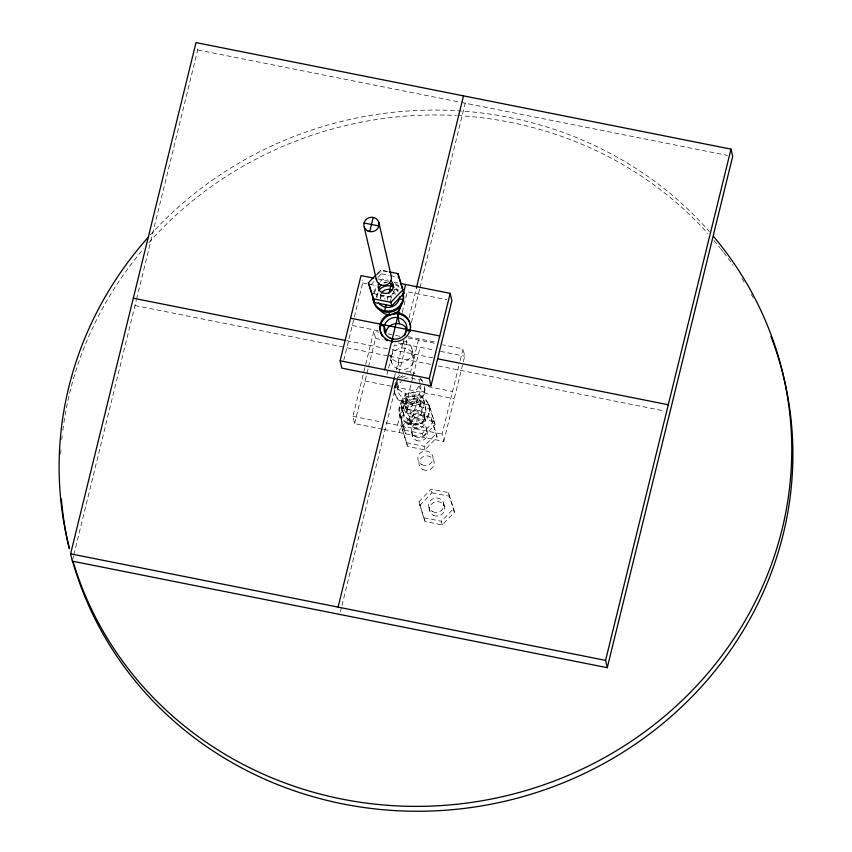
<?xml version="1.0" encoding="UTF-8"?>
<svg xmlns="http://www.w3.org/2000/svg" width="852" height="852" viewBox="0 0 852 852"><rect width="100%" height="100%" fill="white"/><g stroke="black" fill="none" stroke-linecap="round" stroke-linejoin="round"><path stroke-width="0.64" stroke-dasharray="4.26 3.19" d="M380.737 294.909L380.493 296.794A7.657 7.231 -13 0 0 380.759 298.669M72.601 559.87L73.549 555.994M73.868 554.705L136.256 300.373M136.576 299.084L197.696 49.917L197.131 47.478M343.718 360.385L362.718 282.928L362.153 280.489M382.654 429.216L354.634 423.636L352.941 416.319L373.847 331.119L378.938 332.131M354.634 423.636L368.245 368.128M368.565 366.839L375.53 338.436L373.847 331.119M387.255 300.128L388.118 296.592M390.099 302.726L392.421 293.258A11.481 10.842 -13 0 1 395.221 294.196M387.021 374.454L388.278 369.342M388.597 368.064L394.242 345.06A11.481 10.842 -13 0 0 406.436 340.129M402.282 312.258L407.299 291.799L446.789 299.67M394.38 377.606L395.967 371.163M396.286 369.875L403.401 340.832A11.481 10.842 -13 0 1 409.141 358.735A11.481 10.842 -13 0 1 389.833 354.89L391.526 362.207M409.098 317.626L416.372 287.976M340.406 611.853L341.673 606.688M341.993 605.399L407.309 339.128M411.42 322.365L419.642 288.849M419.961 287.561L465.192 103.188M397.522 425.201L405.36 393.251A11.481 10.842 -13 0 0 418.854 385.732M418.428 339.991L410.589 371.941L411.431 375.604M411.995 378.043L412.869 374.497M399.215 432.518L411.25 383.464M411.569 382.165L412.837 376.999M413.145 375.711L420.111 347.307M410.153 413.987L415.371 392.687M410.973 424.85L417.938 396.457M383.933 429.472L443.796 441.4L442.103 434.073L458.887 365.657M460.155 360.492L463.009 348.873L442.625 344.815M443.796 441.4L464.702 356.189L463.009 348.873M377.095 273.758L380.578 270.159L389.247 271.884M370.982 284.632L374.465 281.022M377.947 277.422L381.43 273.822L380.578 270.159M434.232 420.995L422.06 433.604L422.901 437.268L435.084 424.658L434.232 420.995L429.088 404.934L411.772 401.484L399.588 414.093L405.573 433.817L399.556 413.976M400.429 417.757L412.613 405.137L411.772 401.484M401.611 426.714L413.795 414.104L431.123 417.555L436.267 433.615L437.108 437.278L424.935 449.888L407.607 446.437L401.611 426.714L407.607 446.437M402.463 430.377L414.636 417.768L413.795 414.104M424.935 449.888L424.083 446.235L436.267 433.615M418.939 501.743L431.112 489.133L448.44 492.584L453.583 508.644L454.435 512.308L442.252 524.917L424.924 521.467L418.939 501.743L424.924 521.467M419.78 505.406L431.964 492.797L431.112 489.133M442.252 524.917L441.411 521.254L453.583 508.644M391.76 296.858L389.779 296.656A7.657 7.231 -13 0 0 384.39 298.924M197.696 49.917L459.973 102.144M461.273 102.41L727.459 155.415M381.43 273.822L388.853 275.292M390.088 275.547L397.511 277.017M377.585 278.902L389.055 281.192M394.146 282.204L397.969 282.96M362.718 282.928L376.733 285.718M394.561 289.265L400.93 290.532M373.261 293.631L391.824 297.327M352.27 325.528L377.99 330.651M407.991 336.625L436.288 342.259M387.852 333.899L394.22 335.177M395.498 335.422L400.589 336.444M408.236 337.967L434.989 343.292M375.53 338.436L383.176 339.959M398.459 342.994L434.126 350.097M440.495 351.365L464.702 356.189M346.711 340.715L389.652 349.267M392.122 349.757L432.763 357.851M134.989 305.538L388.736 356.072M430.548 364.39L391.334 356.583L390.77 354.144M438.354 365.945L664.773 411.037M428.119 386.606L452.561 391.473M365.082 381.036L454.244 398.789M401.622 401.111L423.913 405.552M412.613 405.137L429.94 408.587L435.084 424.658M399.588 407.693L429.312 413.614M414.636 417.768L431.964 421.218L437.108 437.278M352.941 416.319L380.961 421.9M386.062 422.911L442.103 434.073M404.732 430.153L422.06 433.604M406.766 442.784L424.083 446.235M431.964 492.797L449.281 496.237L454.435 512.308M424.083 517.803L441.411 521.254M429.088 404.934L429.94 408.587M428.78 404.892L429.067 406.116M431.123 417.555L431.964 421.218M448.44 492.584L449.281 496.237M424.53 392.878L424.243 391.654L420.526 390.919L419.397 386.031M411.75 348.085L413.444 355.401M419.78 382.846L418.928 379.193A11.481 10.842 -13 0 1 419.418 381.984M423.721 399.929L425.127 406.031M411.942 353.708L413.625 361.024M424.221 415.275L425.063 418.939M420.004 400.877L421.697 408.193M426.245 427.896L427.086 431.559M443.562 502.925L444.414 506.589M403.401 340.832L405.094 348.159M398.182 362.143L399.865 369.459M424.605 386.595A15.304 14.463 -13 0 1 406.18 404.114L406.766 399.343L405.36 393.251A11.481 10.842 -13 0 1 396.649 381.313M409.61 419.812L410.451 423.476M405.52 405.797L407.213 413.113M411.633 432.433L412.474 436.096M428.961 507.462L429.802 511.125M397.107 381.6L398.235 386.478L394.519 385.732L394.806 386.957M397.021 385.999L398.427 392.101M401.803 406.734L403.209 412.837M394.774 393.23L395.051 394.455M60.705 454.212A367.318 347.094 -13 0 1 61.024 448.897M61.802 439.621A367.318 347.094 -13 0 1 62.207 435.649M62.835 430.377A367.318 347.094 -13 0 1 63.719 423.806M63.911 422.496A367.318 347.094 -13 0 1 143.7 248.635M148.855 242.692A367.318 347.094 -13 0 1 456.406 115.521M457.737 115.595A367.318 347.094 -13 0 1 707.799 233.459M713.869 240.413A367.318 347.094 -13 0 1 719.716 247.495M720.536 248.507A367.318 347.094 -13 0 1 722.965 251.585M723.763 252.618A367.318 347.094 -13 0 1 733.061 265.249M741.858 278.476A367.318 347.094 -13 0 1 745.351 284.121M751.347 294.472A367.318 347.094 -13 0 1 753.264 297.966M150.325 234.907A367.318 347.094 -13 0 1 709.301 231.542M394.199 289.467A7.657 7.231 -13 0 1 380.088 293.855M384.358 282.992A7.657 7.231 -13 0 1 386.329 282.64M380.162 281.394A7.657 7.231 -13 0 1 387.468 279.115M376.967 297.476A11.481 10.842 -13 0 1 378.309 292.907M396.233 289.691A11.481 10.842 -13 0 1 398.129 291.853M380.226 298.179A11.481 10.842 -13 0 1 383.773 294.813M373.613 292.406A15.304 14.463 -13 0 1 376.989 286.922M383.709 282.811A15.304 14.463 -13 0 1 387.639 282.108M395.328 283.641A15.304 14.463 -13 0 1 401.09 288.636M393.496 291.32A7.657 7.231 -13 0 1 395.488 294.515M376.68 297.199A11.481 10.842 -13 0 1 378.032 291.693M395.956 288.477A11.481 10.842 -13 0 1 397.852 290.628M373.9 293.631A15.304 14.463 -13 0 1 377.276 288.146M395.616 284.856A15.304 14.463 -13 0 1 400.621 288.839M377.138 274.908A7.657 7.231 -13 0 1 389.087 272.768M397.884 377.692A11.481 10.842 -13 0 1 399.631 375.349M405.627 372.005A11.481 10.842 -13 0 1 415.052 373.879M406.18 404.114A15.304 14.463 -13 0 1 397.671 381.227M401.622 377.777A15.304 14.463 -13 0 1 405.254 376.137M420.111 379.097A15.304 14.463 -13 0 1 422.635 381.962M420.345 385.296A11.481 10.842 -13 0 1 406.766 399.343A11.481 10.842 -13 0 1 401.036 381.451M404.221 379.108A11.481 10.842 -13 0 1 417.214 380.578M424.637 387.873A15.304 14.463 -13 0 1 403.986 402.389A15.304 14.463 -13 0 1 398.257 379.033M399.205 378.128A15.304 14.463 -13 0 1 403.72 375.359M419.834 377.873A15.304 14.463 -13 0 1 422.358 380.748M405.935 400.248L405.286 402.048A7.657 7.231 -13 0 0 409.343 409.897L411.228 410.472A7.657 7.231 -13 0 0 419.589 406.415L420.238 404.615A7.657 7.231 -13 0 0 416.181 396.766L414.296 396.191A7.657 7.231 -13 0 0 405.935 400.248M407.629 407.565L406.979 409.375A7.657 7.231 -13 0 0 411.037 417.214L412.922 417.789A7.657 7.231 -13 0 0 421.282 413.742L421.932 411.931A7.657 7.231 -13 0 0 417.874 404.093L415.989 403.518A7.657 7.231 -13 0 0 407.629 407.565M421.836 464.702A7.657 7.231 -13 0 0 433.061 457.822A7.657 7.231 -13 0 0 421.41 452.167A7.657 7.231 -13 0 0 421.836 464.702M422.954 469.59A7.657 7.231 -13 0 0 434.19 462.7A7.657 7.231 -13 0 0 422.539 457.045A7.657 7.231 -13 0 0 422.954 469.59M433.498 515.332A7.657 7.231 -13 0 0 444.733 508.442A7.657 7.231 -13 0 0 433.082 502.786A7.657 7.231 -13 0 0 433.498 515.332M432.656 511.669A7.657 7.231 -13 0 0 443.892 504.789A7.657 7.231 -13 0 0 432.241 499.123A7.657 7.231 -13 0 0 432.656 511.669M415.339 436.639A7.657 7.231 -13 0 0 426.564 429.759A7.657 7.231 -13 0 0 414.913 424.104A7.657 7.231 -13 0 0 415.339 436.639M416.181 440.303A7.657 7.231 -13 0 0 427.416 433.423A7.657 7.231 -13 0 0 415.765 427.757A7.657 7.231 -13 0 0 416.181 440.303M414.147 427.683A7.657 7.231 -13 0 0 425.382 420.792A7.657 7.231 -13 0 0 413.731 415.137A7.657 7.231 -13 0 0 414.147 427.683M413.305 424.019A7.657 7.231 -13 0 0 424.541 417.139A7.657 7.231 -13 0 0 412.89 411.473A7.657 7.231 -13 0 0 413.305 424.019M397.075 368.522A11.481 10.842 -13 0 0 413.923 358.191A11.481 10.842 -13 0 0 396.446 349.703A11.481 10.842 -13 0 0 397.075 368.522M408.758 419.152A11.481 10.842 -13 0 0 425.617 408.822A11.481 10.842 -13 0 0 408.14 400.333A11.481 10.842 -13 0 0 408.758 419.152M407.352 413.05A11.481 10.842 -13 0 0 424.2 402.719A11.481 10.842 -13 0 0 406.734 394.231A11.481 10.842 -13 0 0 407.352 413.05M407.245 423.604A15.304 14.463 -13 0 0 429.706 409.833A15.304 14.463 -13 0 0 406.404 398.523A15.304 14.463 -13 0 0 407.245 423.604M406.958 422.39A15.304 14.463 -13 0 0 429.429 408.619A15.304 14.463 -13 0 0 406.127 397.298A15.304 14.463 -13 0 0 406.958 422.39M409.045 420.366A11.481 10.842 -13 0 0 425.893 410.036A11.481 10.842 -13 0 0 408.417 401.548A11.481 10.842 -13 0 0 409.045 420.366"/><path stroke-width="1.28" d="M70.599 553.843L196.013 42.6L730.995 149.132L732.677 156.448L607.263 667.691L72.282 561.159L70.599 553.843L605.58 660.375L607.263 667.691M369.736 231.595L373.219 217.398M400.515 283.471L450.197 293.365L451.88 300.681L430.984 385.892L341.822 368.139L340.129 360.811L361.024 275.611L373.762 278.146M384.635 310.788L386.094 304.856M388.991 293.056L391.313 283.578M384.71 369.693L400.227 306.432M402.762 296.102L405.616 284.483M392.825 338.958L391.963 342.515L391.675 341.29M338.084 607.114L394.38 377.606M404.668 335.677L406.564 327.945M416.372 287.976L463.499 95.861M430.984 385.892L429.291 378.565L450.197 293.365M605.58 660.375L730.995 149.132M389.247 271.884L397.905 273.609L403.891 293.333L391.718 305.943L374.39 302.492L368.405 282.768L376.233 274.663M391.718 305.943L390.866 302.279L403.049 289.669M364.049 223.011L378.906 225.972M399.268 298.807L402.975 299.553M368.405 282.768L373.549 298.828L390.866 302.279M350.577 318.211L439.738 335.965M406.585 330.523L410.302 331.268L410.025 330.043M133.306 298.221L345.401 340.459M437.96 358.884L668.288 404.753M340.129 360.811L429.291 378.565M403.891 293.333L397.905 273.609M378.778 222.223L391.174 275.899A7.657 7.231 -13 0 1 385.104 285.303A7.657 7.231 -13 0 1 376.243 278.583M398.64 312.886L398.054 317.658L399.46 323.76M364.166 226.76L376.563 280.436M385.7 332.184L384.295 326.092L380.578 325.347L380.301 324.133M373.549 298.828L374.39 302.492M770.943 336.327A367.318 347.094 -13 0 1 536.366 792.562A367.318 347.094 -13 0 1 72.644 561.255M69.3 548.464A367.318 347.094 -13 0 1 61.376 499.048M713.593 236.536A367.318 347.094 -13 0 1 591.607 764.478A367.318 347.094 -13 0 1 72.995 561.447M69.449 548.72A367.318 347.094 -13 0 1 148.589 236.845M390.951 280.809A7.657 7.231 -13 0 1 391.728 290.564A7.657 7.231 -13 0 1 381.547 292.385A7.657 7.231 -13 0 1 379.002 282.949M378.938 290.287A7.657 7.231 -13 0 1 381.004 285.047M390.173 283.407A7.657 7.231 -13 0 1 393.88 287.614M385.423 334.069A11.481 10.842 -13 0 1 394.018 323.941A11.481 10.842 -13 0 1 406.574 328.446M394.678 312.609A15.304 14.463 -13 0 1 409.354 332.078A15.304 14.463 -13 0 1 384.39 337.616A15.304 14.463 -13 0 1 389.492 313.76M387.085 340.64A15.304 14.463 -13 0 1 384.998 339.128M382.473 336.252A15.304 14.463 -13 0 1 391.025 314.526A15.304 14.463 -13 0 1 410.696 327.488M401.249 303.301A11.481 10.842 -13 0 1 393.123 314.239A11.481 10.842 -13 0 1 380.077 309.872M403.06 293.269A15.304 14.463 -13 0 1 389.928 310.948A15.304 14.463 -13 0 1 372.867 297.412M381.494 293.141A7.657 7.231 -13 0 1 388.097 289.339L390.067 289.531A7.657 7.231 -13 0 1 391.909 290.212M403.017 293.269A15.304 14.463 -13 0 1 390.866 312.066A15.304 14.463 -13 0 1 373.144 298.626M399.545 296.922A11.481 10.842 -13 0 1 390.951 307.061A11.481 10.842 -13 0 1 378.394 302.556M378.533 290.862A11.481 10.842 -13 0 1 393.528 286.879M390.035 338.02A11.481 10.842 -13 0 0 406.883 327.7A11.481 10.842 -13 0 0 389.407 319.212A11.481 10.842 -13 0 0 390.035 338.02M367.872 230.967A7.657 7.231 -13 0 0 379.097 224.087A7.657 7.231 -13 0 0 367.457 218.431A7.657 7.231 -13 0 0 367.872 230.967"/></g></svg>
